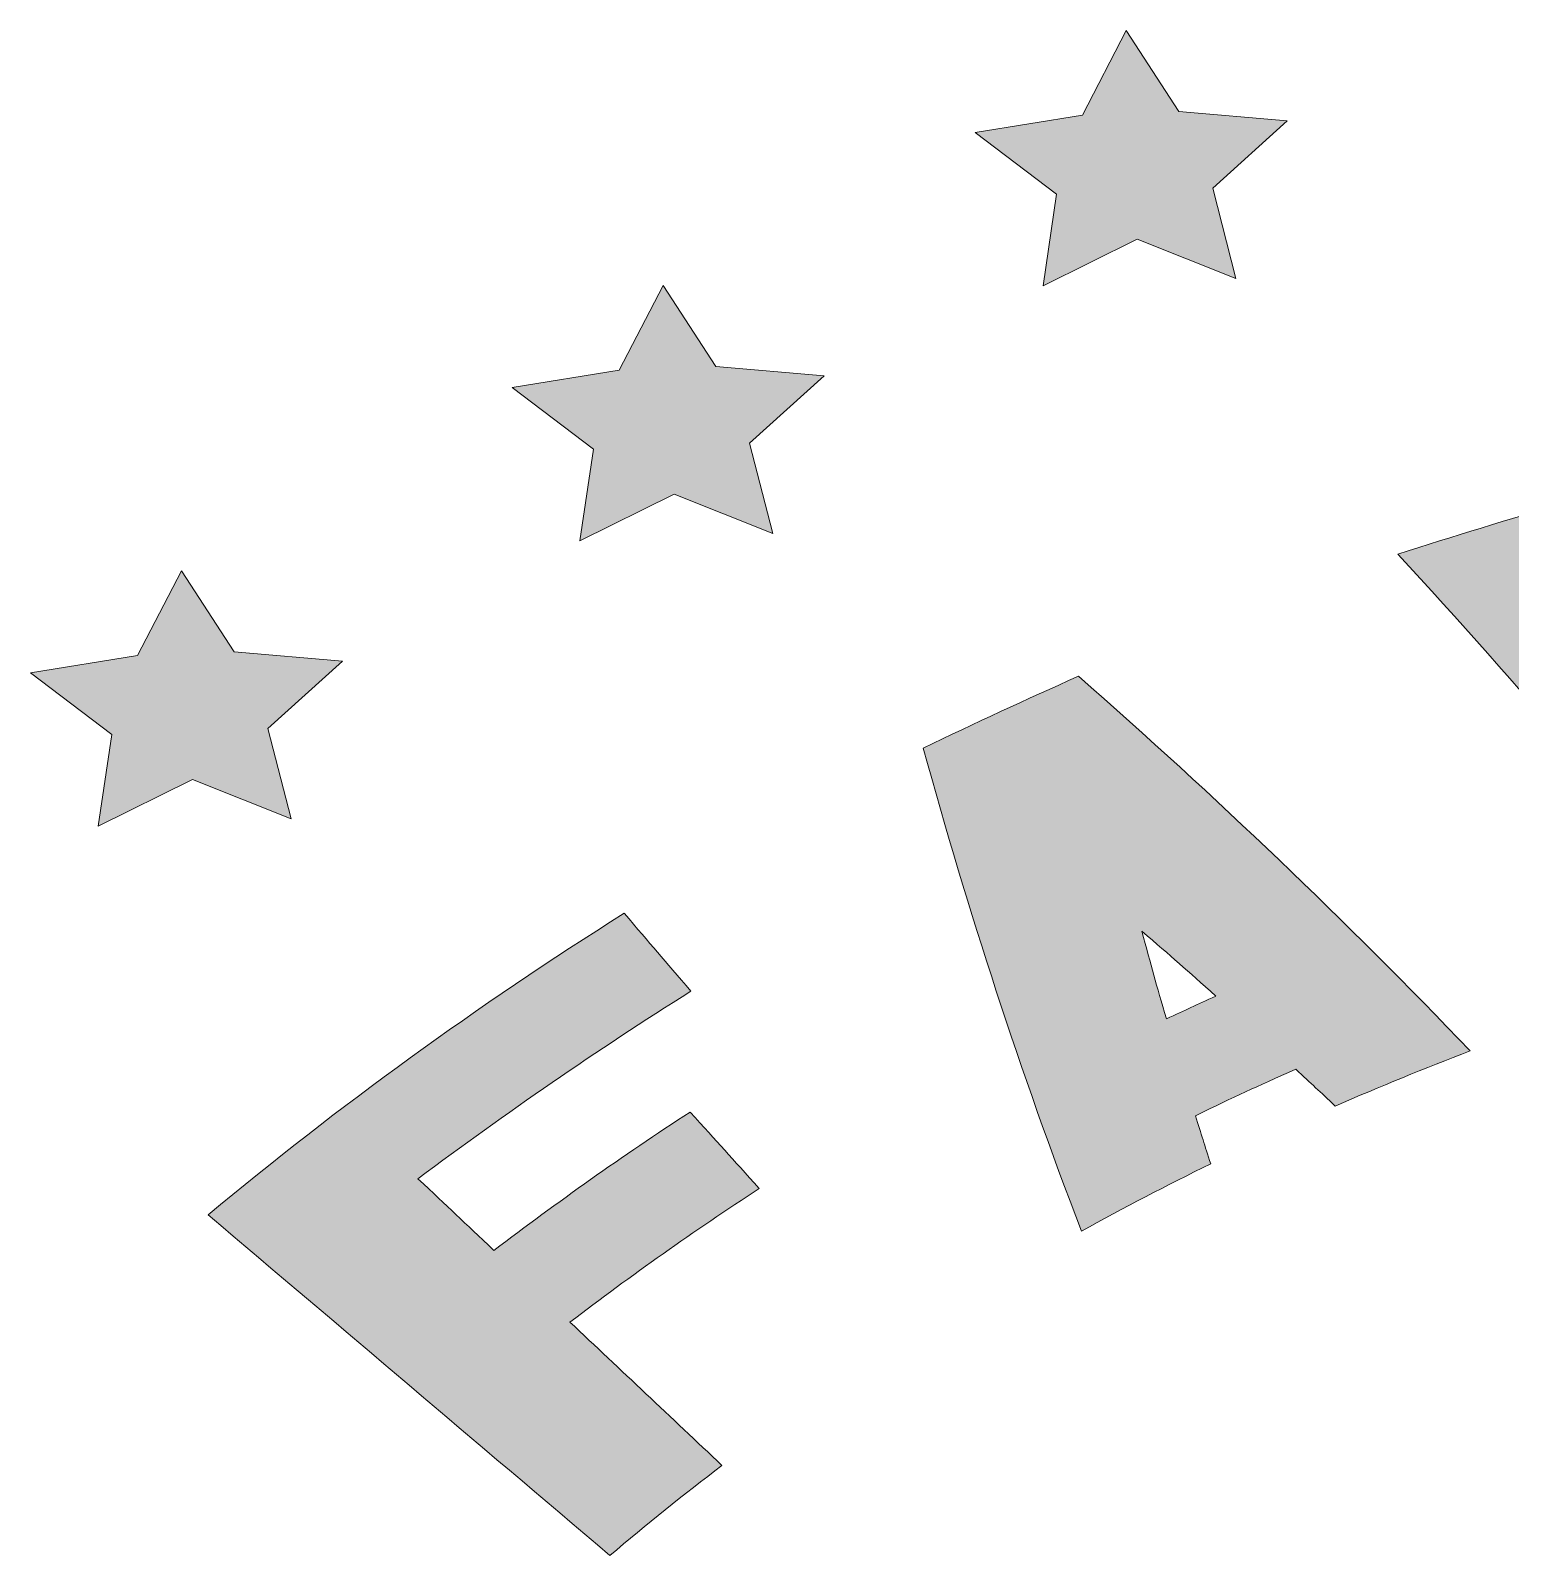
# Model space of a CAD drawing. Header units: inches. Extents: x 0.5 to 14.5, y -15.2 to -1.1.
# Drawn here: x 0.529 to 4.446, y -6.274 to -2.238 of the extents above; entities that cross this region are included whole.
import ezdxf

# ---------------------------------------------------------------- set-up
doc = ezdxf.new("R2010")
doc.units = ezdxf.units.IN
doc.header["$MEASUREMENT"] = 0
doc.layers.add('Layer 1', color=7, linetype='Continuous')

# ---------------------------------------------------------------- blocks, each defined once
blk = doc.blocks.new('block 52')
at = {"layer": 'Layer 1', "true_color": 0xf2f2f2}
h = blk.add_hatch(color=7, dxfattribs=at)
h.dxf.hatch_style = 2
edge = h.paths.add_edge_path()
edge.add_spline(control_points=[(4.1478, -3.6241), (4.2945, -3.5768), (4.4412, -3.5318), (4.5897, -3.4887), (4.7352, -3.6634), (4.8767, -3.8399), (5.0146, -4.019), (5.0091, -3.8056), (5.0082, -3.5925), (5.0117, -3.3791), (5.1623, -3.3446), (5.3126, -3.3123), (5.4644, -3.282), (5.4297, -3.7231), (5.4167, -4.1633), (5.426, -4.6052), (5.2782, -4.6402), (5.2047, -4.6593), (5.0587, -4.7006), (4.7731, -4.3302), (4.47, -3.9722), (4.1478, -3.6241)], knot_values=[0, 0, 0, 0, 1, 1, 1, 2, 2, 2, 3, 3, 3, 4, 4, 4, 5, 5, 5, 6, 6, 6, 7, 7, 7, 7], degree=3, periodic=1)
h = blk.add_hatch(color=7, dxfattribs=at)
h.dxf.hatch_style = 2
edge = h.paths.add_edge_path()
edge.add_spline(control_points=[(3.3103, -5.4159), (3.1491, -4.9944), (3.0101, -4.569), (2.8918, -4.1373), (3.0277, -4.0718), (3.1639, -4.0088), (3.3023, -3.9472), (3.6654, -4.2654), (4.0105, -4.5952), (4.3394, -4.939), (4.219, -4.9847), (4.0994, -5.0336), (3.9822, -5.085), (3.9406, -5.0458), (3.9197, -5.0263), (3.8775, -4.9874), (3.7706, -5.0346), (3.7175, -5.0592), (3.6123, -5.1102), (3.628, -5.1613), (3.6361, -5.1868), (3.6524, -5.2378), (3.5366, -5.2942), (3.4221, -5.3539), (3.3103, -5.4159)], knot_values=[0, 0, 0, 0, 1, 1, 1, 2, 2, 2, 3, 3, 3, 4, 4, 4, 5, 5, 5, 6, 6, 6, 7, 7, 7, 8, 8, 8, 8], degree=3, periodic=1)
edge = h.paths.add_edge_path()
edge.add_spline(control_points=[(3.5351, -4.8542), (3.5871, -4.8296), (3.6133, -4.8175), (3.6657, -4.7937), (3.5884, -4.7243), (3.5493, -4.6899), (3.4703, -4.6216), (3.4953, -4.7149), (3.5082, -4.7614), (3.5351, -4.8542)], knot_values=[0, 0, 0, 0, 1, 1, 1, 2, 2, 2, 3, 3, 3, 3], degree=3, periodic=1)
h = blk.add_hatch(color=7, dxfattribs=at)
h.dxf.hatch_style = 2
edge = h.paths.add_edge_path()
edge.add_spline(control_points=[(2.3591, -6.0358), (2.2578, -6.1127), (2.1586, -6.1926), (2.0627, -6.2743), (1.7082, -5.9737), (1.3537, -5.6732), (0.9992, -5.3726), (1.3458, -5.0846), (1.7107, -4.8196), (2.1002, -4.5744), (2.1709, -4.657), (2.2062, -4.6982), (2.2769, -4.7808), (2.0272, -4.938), (1.7876, -5.1027), (1.5546, -5.2772), (1.6351, -5.3531), (1.6753, -5.391), (1.7557, -5.4669), (1.9234, -5.3394), (2.096, -5.2164), (2.2749, -5.1005), (2.3481, -5.1815), (2.3847, -5.222), (2.4579, -5.303), (2.2852, -5.4148), (2.1186, -5.5336), (1.9568, -5.6565), (2.0909, -5.783), (2.225, -5.9094), (2.3591, -6.0358)], knot_values=[0, 0, 0, 0, 1, 1, 1, 2, 2, 2, 3, 3, 3, 4, 4, 4, 5, 5, 5, 6, 6, 6, 7, 7, 7, 8, 8, 8, 9, 9, 9, 10, 10, 10, 10], degree=3, periodic=1)
at = {"layer": 'Layer 1', "lineweight": 0}
for points, knots in [([(4.1478, -3.6241), (4.2945, -3.5768), (4.4412, -3.5318), (4.5897, -3.4887), (4.7352, -3.6634), (4.8767, -3.8399), (5.0146, -4.019), (5.0091, -3.8056), (5.0082, -3.5925), (5.0117, -3.3791), (5.1623, -3.3446), (5.3126, -3.3123), (5.4644, -3.282), (5.4297, -3.7231), (5.4167, -4.1633), (5.426, -4.6052), (5.2782, -4.6402), (5.2047, -4.6593), (5.0587, -4.7006), (4.7731, -4.3302), (4.47, -3.9722), (4.1478, -3.6241)], [0, 0, 0, 0, 1, 1, 1, 2, 2, 2, 3, 3, 3, 4, 4, 4, 5, 5, 5, 6, 6, 6, 7, 7, 7, 7]), ([(3.3103, -5.4159), (3.1491, -4.9944), (3.0101, -4.569), (2.8918, -4.1373), (3.0277, -4.0718), (3.1639, -4.0088), (3.3023, -3.9472), (3.6654, -4.2654), (4.0105, -4.5952), (4.3394, -4.939), (4.219, -4.9847), (4.0994, -5.0336), (3.9822, -5.085), (3.9406, -5.0458), (3.9197, -5.0263), (3.8775, -4.9874), (3.7706, -5.0346), (3.7175, -5.0592), (3.6123, -5.1102), (3.628, -5.1613), (3.6361, -5.1868), (3.6524, -5.2378), (3.5366, -5.2942), (3.4221, -5.3539), (3.3103, -5.4159)], [0, 0, 0, 0, 1, 1, 1, 2, 2, 2, 3, 3, 3, 4, 4, 4, 5, 5, 5, 6, 6, 6, 7, 7, 7, 8, 8, 8, 8]), ([(2.3591, -6.0358), (2.2578, -6.1127), (2.1586, -6.1926), (2.0627, -6.2743), (1.7082, -5.9737), (1.3537, -5.6732), (0.9992, -5.3726), (1.3458, -5.0846), (1.7107, -4.8196), (2.1002, -4.5744), (2.1709, -4.657), (2.2062, -4.6982), (2.2769, -4.7808), (2.0272, -4.938), (1.7876, -5.1027), (1.5546, -5.2772), (1.6351, -5.3531), (1.6753, -5.391), (1.7557, -5.4669), (1.9234, -5.3394), (2.096, -5.2164), (2.2749, -5.1005), (2.3481, -5.1815), (2.3847, -5.222), (2.4579, -5.303), (2.2852, -5.4148), (2.1186, -5.5336), (1.9568, -5.6565), (2.0909, -5.783), (2.225, -5.9094), (2.3591, -6.0358)], [0, 0, 0, 0, 1, 1, 1, 2, 2, 2, 3, 3, 3, 4, 4, 4, 5, 5, 5, 6, 6, 6, 7, 7, 7, 8, 8, 8, 9, 9, 9, 10, 10, 10, 10]), ([(3.5351, -4.8542), (3.5871, -4.8296), (3.6133, -4.8175), (3.6657, -4.7937), (3.5884, -4.7243), (3.5493, -4.6899), (3.4703, -4.6216), (3.4953, -4.7149), (3.5082, -4.7614), (3.5351, -4.8542)], [0, 0, 0, 0, 1, 1, 1, 2, 2, 2, 3, 3, 3, 3])]:
    blk.add_open_spline(points, degree=3, knots=knots, dxfattribs=at)
blk = doc.blocks.new('block 53')
at = {"layer": 'Layer 1', "true_color": 0xf2f2f2}
h = blk.add_hatch(color=7, dxfattribs=at)
h.dxf.hatch_style = 2
h.paths.add_polyline_path([(3.719, -2.8943), (3.4578, -2.7902), (3.2086, -2.9135), (3.2447, -2.6708), (3.0293, -2.508), (3.3127, -2.4621), (3.4288, -2.2381), (3.5679, -2.4524), (3.855, -2.4768), (3.6576, -2.6552)])
h = blk.add_hatch(color=7, dxfattribs=at)
h.dxf.hatch_style = 2
h.paths.add_polyline_path([(2.4935, -3.5694), (2.2323, -3.4653), (1.9831, -3.5887), (2.0192, -3.346), (1.8038, -3.1832), (2.0872, -3.1372), (2.2033, -2.9132), (2.3424, -3.1276), (2.6296, -3.152), (2.4321, -3.3304)])
h = blk.add_hatch(color=7, dxfattribs=at)
h.dxf.hatch_style = 2
h.paths.add_polyline_path([(1.2189, -4.3244), (0.9577, -4.2203), (0.7085, -4.3437), (0.7446, -4.1009), (0.5292, -3.9381), (0.8126, -3.8922), (0.9287, -3.6682), (1.0678, -3.8825), (1.355, -3.9069), (1.1575, -4.0853)])
at = {"layer": 'Layer 1', "lineweight": 0}
for points in [[(3.719, -2.8943), (3.4578, -2.7902), (3.2086, -2.9135), (3.2447, -2.6708), (3.0293, -2.508), (3.3127, -2.4621), (3.4288, -2.2381), (3.5679, -2.4524), (3.855, -2.4768), (3.6576, -2.6552), (3.719, -2.8943)], [(2.4935, -3.5694), (2.2323, -3.4653), (1.9831, -3.5887), (2.0192, -3.346), (1.8038, -3.1832), (2.0872, -3.1372), (2.2033, -2.9132), (2.3424, -3.1276), (2.6296, -3.152), (2.4321, -3.3304), (2.4935, -3.5694)], [(1.2189, -4.3244), (0.9577, -4.2203), (0.7085, -4.3437), (0.7446, -4.1009), (0.5292, -3.9381), (0.8126, -3.8922), (0.9287, -3.6682), (1.0678, -3.8825), (1.355, -3.9069), (1.1575, -4.0853), (1.2189, -4.3244)]]:
    blk.add_lwpolyline(points, dxfattribs=at)
blk = doc.blocks.new('block 2')
at = {"layer": 'Layer 1'}
for name in ['block 53', 'block 52']:
    blk.add_blockref(name, (0, 0), dxfattribs=at)

msp = doc.modelspace()

# ---------------------------------------------------------------- block references
at = {"layer": 'Layer 1'}
msp.add_blockref('block 2', (0, 0), dxfattribs=at)

doc.saveas('drawing.dxf')
